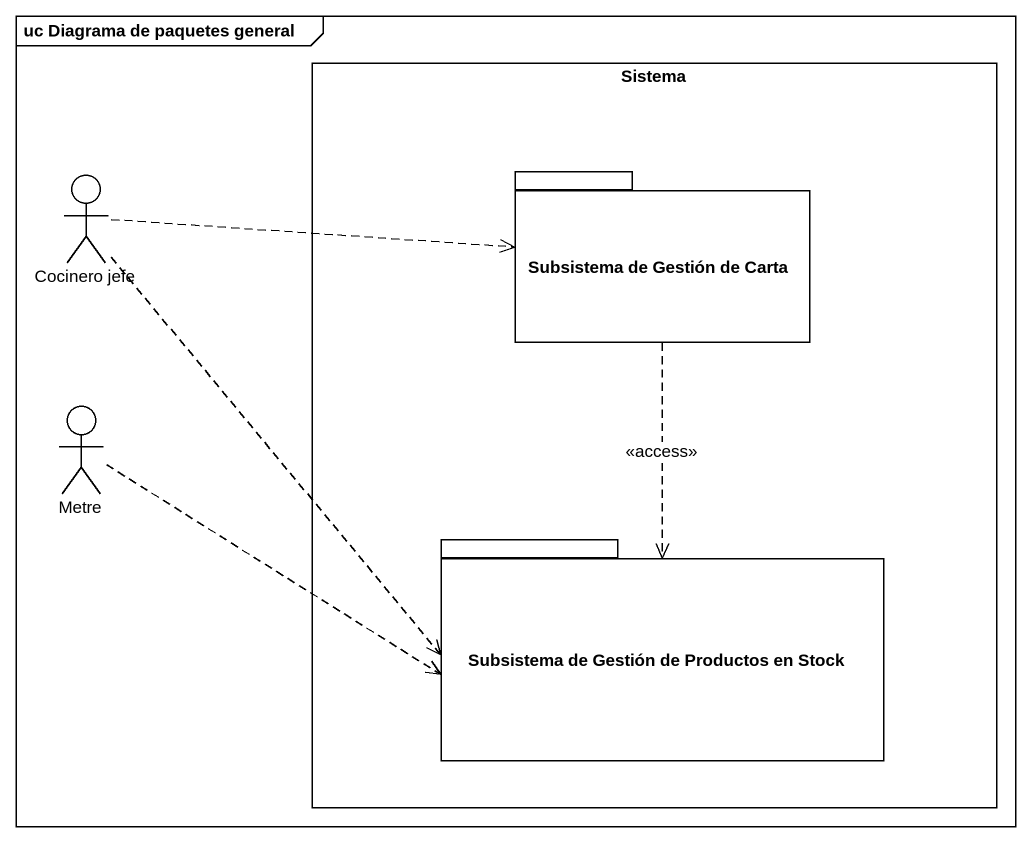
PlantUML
@startuml
mainframe uc Diagrama de paquetes general
rectangle Sistema {
  package "Subsistema de Gestión de Carta" as Subsistema_de_Gestión_de {
  }
  package "Subsistema de Gestión de Productos en Stock" as Subsistema_de_Gestión_de_2 {
  }
}
actor "Cocinero jefe" as Cocinero_jefe
actor Metre
Cocinero_jefe .right.> Subsistema_de_Gestión_de
Cocinero_jefe ..> Subsistema_de_Gestión_de_2
Subsistema_de_Gestión_de ..> Subsistema_de_Gestión_de_2 : <<access>>
Metre .right.> Subsistema_de_Gestión_de_2
@enduml
